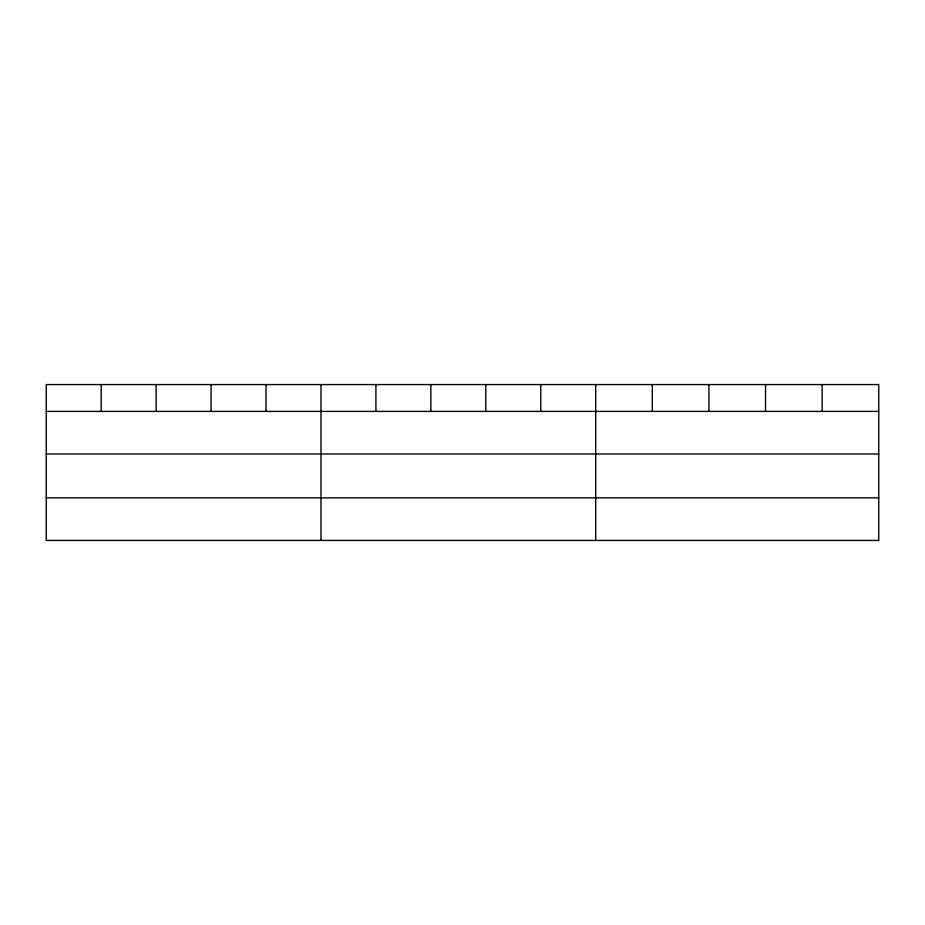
<?xml version="1.0" encoding="UTF-8"?>
<svg xmlns="http://www.w3.org/2000/svg" width="925" height="925" viewBox="0 0 925 925"><rect width="100%" height="100%" fill="white"/><g stroke="black" fill="none" stroke-linecap="round" stroke-linejoin="round"><path stroke-width="1.39" d="M878.75 453.978L878.75 384.569L46.25 384.569L46.25 540.431L878.75 540.431L878.75 453.978L46.25 453.978M46.25 411.405L878.75 411.405M46.25 497.847L878.75 497.847M822.14 384.569L822.14 411.405M765.53 384.569L765.53 411.405M708.92 384.569L708.92 411.405M652.31 384.569L652.31 411.405M595.7 384.569L595.7 540.431M540.755 384.569L540.755 411.405M485.81 384.569L485.81 411.405M430.865 384.569L430.865 411.405M375.92 384.569L375.92 411.405M320.975 384.569L320.975 540.431M266.03 384.569L266.03 411.405M211.085 384.569L211.085 411.405M156.14 384.569L156.14 411.405M101.195 384.569L101.195 411.405"/></g></svg>
